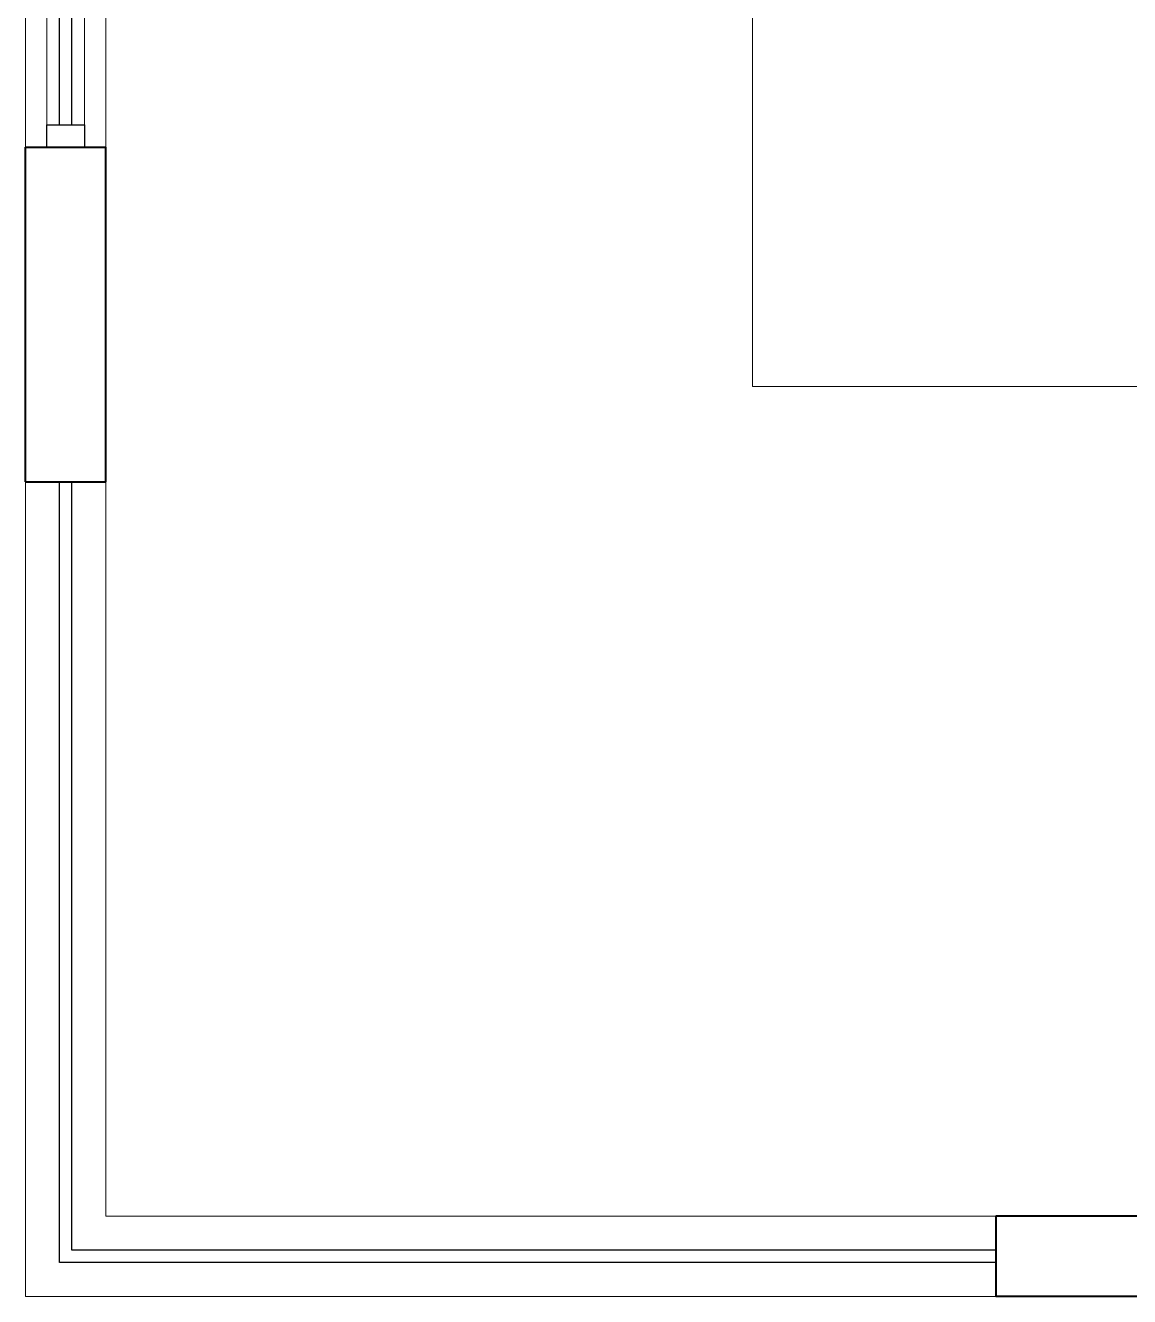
# Model space of a CAD drawing. Header units: millimetres. Extents: x 2810.5 to 2848.4, y 1624.4 to 1676.1.
# Drawn here: x 2816.227 to 2818.525, y 1663.947 to 1666.591 of the extents above; entities that cross this region are included whole.
import ezdxf

# ---------------------------------------------------------------- set-up
doc = ezdxf.new("R2010")
doc.units = ezdxf.units.MM
for name, color, linetype, lineweight in [('ARREDI_attrezzature_furniture', 175, 'Continuous', 9), ('MURATURA_section_wall', 7, 'Continuous', 40), ('PROIEZIONI_finissime_fine lines', 251, 'Continuous', 9), ('PROIEZIONI_projections', 145, 'Continuous', 13), ('SEZIONI_medie_small_section', 2, 'Continuous', 25)]:
    doc.layers.add(name, color=color, linetype=linetype, lineweight=lineweight)
doc.layers.add('VETRATE_sezioni_windows_sections', color=7, linetype='Continuous', true_color=0x4d79ff)

msp = doc.modelspace()

# ---------------------------------------------------------------- linework, layer by layer
at = {"layer": 'ARREDI_attrezzature_furniture'}
msp.add_lwpolyline([(2817.74, 1667.4661), (2819.7759, 1667.4661), (2819.7759, 1665.8398), (2817.74, 1665.8398)], close=True, dxfattribs=at)
at = {"layer": 'MURATURA_section_wall'}
for p, q in [((2816.2269, 1666.3381), (2816.3944, 1666.3381)), ((2816.2269, 1665.6417), (2816.3944, 1665.6417)), ((2818.2465, 1664.114), (2818.2465, 1663.9465))]:
    msp.add_line(p, q, dxfattribs=at)
for points in [[(2816.2269, 1665.6417), (2816.2269, 1666.3381)], [(2816.3944, 1665.6417), (2816.3944, 1666.3381)], [(2820.7821, 1664.114), (2818.2465, 1664.114)], [(2820.7821, 1663.9465), (2818.2465, 1663.9465)]]:
    msp.add_lwpolyline(points, dxfattribs=at)
at = {"layer": 'PROIEZIONI_finissime_fine lines'}
for p, q in [((2816.2714, 1666.3844), (2816.2714, 1667.0612)), ((2816.35, 1667.0612), (2816.35, 1666.3844))]:
    msp.add_line(p, q, dxfattribs=at)
at = {"layer": 'PROIEZIONI_projections'}
for p, q in [((2816.2269, 1666.3381), (2816.2269, 1668.8292)), ((2816.3944, 1666.3381), (2816.3944, 1668.8292))]:
    msp.add_line(p, q, dxfattribs=at)
for points in [[(2818.2465, 1663.9465), (2816.2269, 1663.9465), (2816.2269, 1665.6417)], [(2818.2465, 1664.114), (2816.3944, 1664.114), (2816.3944, 1665.6417)], [(2821.6069, 1664.114), (2818.2465, 1664.114)]]:
    msp.add_lwpolyline(points, dxfattribs=at)
at = {"layer": 'SEZIONI_medie_small_section'}
msp.add_lwpolyline([(2816.2714, 1666.3844), (2816.35, 1666.3844), (2816.35, 1666.3381), (2816.2714, 1666.3381)], close=True, dxfattribs=at)
at = {"layer": 'VETRATE_sezioni_windows_sections'}
for points in [[(2816.2976, 1666.3844), (2816.2976, 1667.0612)], [(2816.3238, 1666.3844), (2816.3238, 1667.0612)], [(2818.2465, 1664.0172), (2816.2976, 1664.0172), (2816.2976, 1665.6417)], [(2818.2465, 1664.0434), (2816.3238, 1664.0434), (2816.3238, 1665.6417)]]:
    msp.add_lwpolyline(points, dxfattribs=at)

doc.saveas('drawing.dxf')
